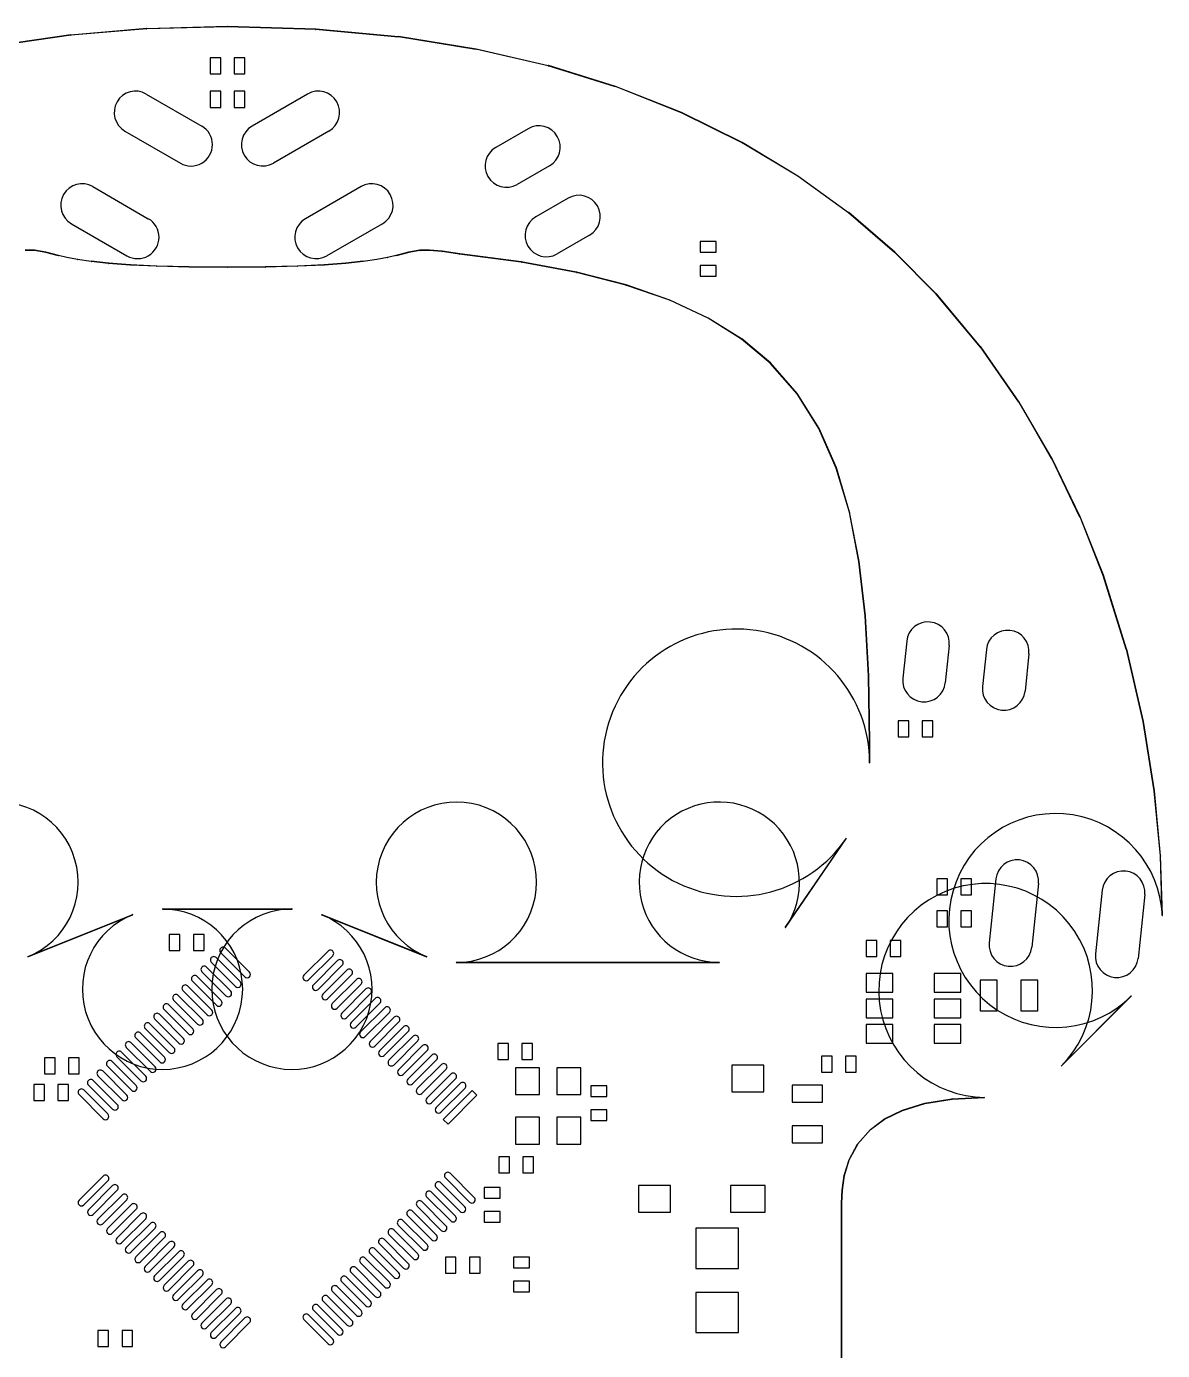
# Model space of a CAD drawing. Extents: x 69.6 to 139.6, y -158 to -61.
# Drawn here: x 97.07 to 139.59, y -110.55 to -61.02 of the extents above; entities that cross this region are included whole.
import ezdxf

# ---------------------------------------------------------------- set-up
doc = ezdxf.new("R2010")
doc.units = 0
doc.header["$MEASUREMENT"] = 0
doc.layers.add('BLACK', color=250, linetype='CONTINUOUS')

msp = doc.modelspace()

# ---------------------------------------------------------------- linework, layer by layer
at = {"layer": 'BLACK'}
for p, q in [((98.737, -61.3398), (96.065, -61.7249)), ((98.7384, -61.3497), (96.0664, -61.7348)), ((101.577, -61.1054), (98.7378, -61.3438)), ((101.578, -61.1153), (98.7386, -61.3537)), ((104.588, -61.0251), (101.577, -61.1091)), ((104.588, -61.035), (101.578, -61.1191)), ((107.898, -61.1247), (104.588, -61.0265)), ((107.898, -61.1347), (104.588, -61.0365)), ((110.999, -61.4201), (107.897, -61.1324)), ((111, -61.4101), (107.898, -61.1224)), ((113.9, -61.8703), (111, -61.4059)), ((113.898, -61.8801), (110.999, -61.4157)), ((116.603, -62.5014), (113.898, -61.877)), ((116.605, -62.4917), (113.901, -61.8673)), ((103.951, -62.2003), (103.951, -62.7997)), ((104.35, -62.2003), (103.951, -62.2003)), ((104.35, -62.7997), (104.35, -62.2003)), ((104.85, -62.2003), (104.85, -62.7997)), ((105.249, -62.2003), (104.85, -62.2003)), ((105.249, -62.7997), (105.249, -62.2003)), ((103.951, -62.7997), (104.35, -62.7997)), ((104.85, -62.7997), (105.249, -62.7997)), ((119.119, -63.278), (116.603, -62.4993)), ((119.122, -63.2684), (116.606, -62.4898)), ((121.588, -64.2535), (119.119, -63.2759)), ((121.592, -64.2442), (119.123, -63.2666)), ((101.557, -63.5508), (103.635, -64.7508)), ((103.951, -63.4503), (103.951, -64.0497)), ((104.35, -63.4503), (103.951, -63.4503)), ((104.35, -64.0497), (104.35, -63.4503)), ((104.85, -63.4503), (104.85, -64.0497)), ((105.249, -63.4503), (104.85, -63.4503)), ((105.249, -64.0497), (105.249, -63.4503)), ((107.595, -63.5508), (105.517, -64.7508)), ((103.951, -64.0497), (104.35, -64.0497)), ((104.85, -64.0497), (105.249, -64.0497)), ((123.86, -65.375), (121.588, -64.2524)), ((123.864, -65.366), (121.593, -64.2434)), ((115.849, -64.8474), (114.637, -65.5474)), ((100.757, -64.9364), (102.835, -66.1364)), ((108.395, -64.9364), (106.317, -66.1364)), ((125.946, -66.6196), (123.865, -65.3646)), ((125.941, -66.6282), (123.86, -65.3732)), ((116.649, -66.2331), (115.437, -66.9331)), ((127.839, -67.9988), (125.942, -66.6254)), ((127.845, -67.9907), (125.948, -66.6173)), ((99.557, -67.0149), (101.635, -68.2149)), ((109.595, -67.0149), (107.517, -68.2149)), ((117.349, -67.4455), (116.137, -68.1455)), ((129.564, -69.4726), (127.841, -67.9961)), ((129.57, -69.465), (127.848, -67.9885)), ((98.757, -68.4006), (100.835, -69.6006)), ((110.395, -68.4006), (108.317, -69.6006)), ((118.149, -68.8312), (116.937, -69.5312)), ((122.89, -69.071), (122.29, -69.071)), ((122.29, -69.071), (122.29, -69.4698)), ((122.89, -69.4698), (122.89, -69.071)), ((97.3756, -69.4018), (97.0238, -69.3988)), ((97.3757, -69.3918), (97.0239, -69.3888)), ((97.7975, -69.4729), (97.3749, -69.4014)), ((97.7992, -69.4631), (97.3765, -69.3916)), ((98.2689, -69.597), (97.7972, -69.4724)), ((98.2715, -69.5873), (97.7997, -69.4627)), ((98.5849, -69.6701), (98.2692, -69.5966)), ((98.5872, -69.6603), (98.2714, -69.5869)), ((98.9872, -69.7451), (98.5852, -69.6698)), ((98.9891, -69.7353), (98.587, -69.66)), ((99.5002, -69.8189), (98.9874, -69.745)), ((99.5016, -69.809), (98.9889, -69.7351)), ((100.149, -69.8879), (99.5004, -69.8186)), ((100.15, -69.8779), (99.5015, -69.8087)), ((109.675, -69.8087), (109.027, -69.8779)), ((109.676, -69.8186), (109.028, -69.8879)), ((110.188, -69.7351), (109.675, -69.809)), ((110.189, -69.745), (109.676, -69.8189)), ((110.589, -69.66), (110.187, -69.7353)), ((110.591, -69.6698), (110.189, -69.7451)), ((110.905, -69.5869), (110.589, -69.6603)), ((110.907, -69.5966), (110.592, -69.6701)), ((111.377, -69.4627), (110.905, -69.5873)), ((111.379, -69.4724), (110.908, -69.597)), ((111.8, -69.3916), (111.377, -69.4631)), ((111.802, -69.4014), (111.379, -69.4729)), ((112.153, -69.3888), (111.801, -69.3918)), ((112.153, -69.3988), (111.801, -69.4018)), ((112.628, -69.4418), (112.152, -69.3985)), ((112.629, -69.4318), (112.153, -69.3885)), ((113.286, -69.5386), (112.628, -69.4414)), ((113.288, -69.5287), (112.629, -69.4315)), ((115.592, -69.8405), (113.287, -69.537)), ((115.593, -69.8306), (113.288, -69.5271)), ((122.29, -69.4698), (122.89, -69.4698)), ((131.12, -71.0368), (129.565, -69.4705)), ((131.127, -71.0298), (129.572, -69.4635)), ((100.957, -69.9479), (100.149, -69.8871)), ((100.958, -69.9379), (100.15, -69.8771)), ((101.95, -69.9954), (100.957, -69.9468)), ((101.95, -69.9854), (100.958, -69.9368)), ((103.152, -70.016), (101.95, -69.9846)), ((103.152, -70.026), (101.95, -69.9945)), ((104.588, -70.0277), (103.152, -70.0152)), ((104.588, -70.0377), (103.152, -70.0252)), ((106.024, -70.0152), (104.588, -70.0277)), ((106.024, -70.0252), (104.588, -70.0377)), ((107.226, -69.9846), (106.024, -70.016)), ((107.226, -69.9945), (106.024, -70.026)), ((108.219, -69.9368), (107.226, -69.9854)), ((108.219, -69.9468), (107.227, -69.9954)), ((109.027, -69.8771), (108.219, -69.9379)), ((109.028, -69.8871), (108.22, -69.9479)), ((117.663, -70.2227), (115.592, -69.8388)), ((117.665, -70.2129), (115.594, -69.829)), ((119.511, -70.6966), (117.663, -70.2221)), ((119.513, -70.6869), (117.665, -70.2124)), ((122.89, -69.9702), (122.29, -69.9702)), ((122.29, -69.9702), (122.29, -70.369)), ((122.89, -70.369), (122.89, -69.9702)), ((121.148, -71.2659), (119.511, -70.6958)), ((121.151, -71.2565), (119.514, -70.6863)), ((122.29, -70.369), (122.89, -70.369)), ((122.585, -71.9387), (121.148, -71.2652)), ((122.59, -71.9296), (121.152, -71.2561)), ((132.778, -73.0145), (131.122, -71.0346)), ((132.785, -73.0081), (131.13, -71.0282)), ((123.835, -72.7209), (122.586, -71.9371)), ((123.841, -72.7125), (122.591, -71.9286)), ((124.91, -73.6179), (123.836, -72.7193)), ((124.917, -73.6102), (123.842, -72.7116)), ((134.219, -75.0777), (132.779, -73.0128)), ((134.228, -75.0719), (132.787, -73.0071)), ((125.914, -74.7622), (124.911, -73.6162)), ((125.922, -74.7556), (124.918, -73.6096)), ((126.732, -76.0665), (125.915, -74.7601)), ((126.74, -76.0612), (125.924, -74.7548)), ((135.455, -77.2055), (134.221, -75.0763)), ((135.464, -77.2004), (134.23, -75.0713)), ((127.38, -77.5403), (126.732, -76.0652)), ((127.389, -77.5362), (126.742, -76.0612)), ((136.501, -79.372), (135.458, -77.2037)), ((136.51, -79.3677), (135.467, -77.1993)), ((127.873, -79.1935), (127.38, -77.5396)), ((127.883, -79.1907), (127.39, -77.5367)), ((128.228, -81.0348), (127.873, -79.1929)), ((128.238, -81.0329), (127.883, -79.1911)), ((137.369, -81.5547), (136.504, -79.3704)), ((137.378, -81.5511), (136.513, -79.3667)), ((128.461, -83.073), (128.229, -81.0342)), ((128.471, -83.0718), (128.239, -81.0331)), ((138.238, -84.3182), (137.372, -81.5534)), ((138.248, -84.3152), (137.381, -81.5504)), ((128.589, -85.3171), (128.463, -83.0725)), ((128.599, -85.3165), (128.473, -83.072)), ((130.019, -84.0109), (129.872, -85.4033)), ((131.61, -84.1782), (131.463, -85.5705)), ((133.002, -84.3245), (132.856, -85.7169)), ((134.593, -84.4918), (134.447, -85.8841)), ((138.865, -87.021), (138.241, -84.317)), ((138.875, -87.0187), (138.251, -84.3147)), ((128.629, -87.7761), (128.591, -85.3168)), ((128.639, -87.776), (128.601, -85.3167)), ((129.701, -86.9903), (129.701, -87.5897)), ((130.1, -86.9903), (129.701, -86.9903)), ((130.1, -87.5897), (130.1, -86.9903)), ((130.6, -86.9903), (130.6, -87.5897)), ((130.999, -86.9903), (130.6, -86.9903)), ((130.999, -87.5897), (130.999, -86.9903)), ((139.283, -89.6133), (138.868, -87.0201)), ((139.293, -89.6118), (138.878, -87.0185)), ((129.701, -87.5897), (130.1, -87.5897)), ((130.6, -87.5897), (130.999, -87.5897)), ((128.629, -88.5614), (128.629, -87.7761)), ((128.639, -88.5614), (128.639, -87.7761)), ((139.511, -92.0479), (139.285, -89.6128)), ((139.521, -92.047), (139.295, -89.6119)), ((125.475, -94.7192), (127.762, -91.3794)), ((125.483, -94.7249), (127.77, -91.385)), ((139.583, -94.275), (139.513, -92.0474)), ((139.593, -94.2747), (139.523, -92.0471)), ((131.55, -92.9003), (131.151, -92.9003)), ((131.151, -92.9003), (131.151, -93.4997)), ((131.55, -93.4997), (131.55, -92.9003)), ((132.449, -92.9003), (132.05, -92.9003)), ((132.05, -92.9003), (132.05, -93.4997)), ((132.449, -93.4997), (132.449, -92.9003)), ((133.357, -92.9086), (133.106, -95.2955)), ((134.948, -93.0759), (134.697, -95.4627)), ((131.151, -93.4997), (131.55, -93.4997)), ((132.05, -93.4997), (132.449, -93.4997)), ((137.335, -93.3267), (137.084, -95.7136)), ((138.926, -93.494), (138.675, -95.8808)), ((102.166, -94.027), (107.011, -94.027)), ((102.166, -94.037), (107.011, -94.037)), ((97.1228, -95.8128), (101.05, -94.242)), ((97.1265, -95.822), (101.054, -94.2513)), ((108.123, -94.2513), (112.05, -95.822)), ((108.127, -94.242), (112.054, -95.8128)), ((131.55, -94.1003), (131.151, -94.1003)), ((131.151, -94.1003), (131.151, -94.6997)), ((131.55, -94.6997), (131.55, -94.1003)), ((132.449, -94.1003), (132.05, -94.1003)), ((132.05, -94.1003), (132.05, -94.6997)), ((132.449, -94.6997), (132.449, -94.1003)), ((102.82, -94.9803), (102.421, -94.9803)), ((102.421, -94.9803), (102.421, -95.5797)), ((102.82, -95.5797), (102.82, -94.9803)), ((103.719, -94.9803), (103.32, -94.9803)), ((103.32, -94.9803), (103.32, -95.5797)), ((103.719, -95.5797), (103.719, -94.9803)), ((131.151, -94.6997), (131.55, -94.6997)), ((132.05, -94.6997), (132.449, -94.6997)), ((105.424, -96.3962), (104.523, -95.4946)), ((128.9, -95.2103), (128.501, -95.2103)), ((128.501, -95.2103), (128.501, -95.8097)), ((128.9, -95.8097), (128.9, -95.2103)), ((129.799, -95.2103), (129.4, -95.2103)), ((129.4, -95.2103), (129.4, -95.8097)), ((129.799, -95.8097), (129.799, -95.2103)), ((102.421, -95.5797), (102.82, -95.5797)), ((103.32, -95.5797), (103.719, -95.5797)), ((104.894, -96.926), (103.993, -96.0244)), ((105.07, -96.75), (104.169, -95.8484)), ((105.248, -96.5722), (104.347, -95.6706)), ((107.459, -96.5094), (108.361, -95.6077)), ((107.635, -96.6854), (108.537, -95.7838)), ((107.813, -96.8632), (108.715, -95.9616)), ((113.166, -96.027), (123.004, -96.027)), ((113.166, -96.037), (123.004, -96.037)), ((128.501, -95.8097), (128.9, -95.8097)), ((129.4, -95.8097), (129.799, -95.8097)), ((104.363, -97.4577), (103.461, -96.5561)), ((104.541, -97.2799), (103.639, -96.3782)), ((104.717, -97.1039), (103.815, -96.2022)), ((107.989, -97.0392), (108.891, -96.1376)), ((108.167, -97.217), (109.068, -96.3154)), ((108.343, -97.393), (109.244, -96.4914)), ((129.5, -96.447), (128.5, -96.447)), ((128.5, -96.447), (128.5, -97.148)), ((129.5, -97.148), (129.5, -96.447)), ((132.04, -96.447), (131.04, -96.447)), ((131.04, -96.447), (131.04, -97.148)), ((132.04, -97.148), (132.04, -96.447)), ((104.009, -97.8115), (103.107, -96.9099)), ((104.187, -97.6337), (103.285, -96.7321)), ((108.521, -97.5708), (109.422, -96.6692)), ((108.697, -97.7468), (109.598, -96.8452)), ((108.874, -97.9246), (109.776, -97.023)), ((133.406, -96.6985), (132.771, -96.6985)), ((132.771, -96.6985), (132.771, -97.8415)), ((133.406, -97.8415), (133.406, -96.6985)), ((134.93, -96.6985), (134.295, -96.6985)), ((134.295, -96.6985), (134.295, -97.8415)), ((134.93, -97.8415), (134.93, -96.6985)), ((103.481, -98.3395), (102.579, -97.4379)), ((103.657, -98.1635), (102.755, -97.2619)), ((103.833, -97.9875), (102.931, -97.0859)), ((109.05, -98.1007), (109.952, -97.199)), ((109.226, -98.2767), (110.128, -97.3751)), ((109.402, -98.4527), (110.304, -97.5511)), ((128.5, -97.148), (129.5, -97.148)), ((129.5, -97.3995), (128.5, -97.3995)), ((128.5, -97.3995), (128.5, -98.1005)), ((129.5, -98.1005), (129.5, -97.3995)), ((131.04, -97.148), (132.04, -97.148)), ((132.04, -97.3995), (131.04, -97.3995)), ((131.04, -97.3995), (131.04, -98.1005)), ((132.04, -98.1005), (132.04, -97.3995)), ((135.798, -99.9057), (138.417, -97.2859)), ((135.805, -99.9127), (138.425, -97.293)), ((102.949, -98.8712), (102.048, -97.9696)), ((103.127, -98.6934), (102.225, -97.7917)), ((103.303, -98.5173), (102.401, -97.6157)), ((109.58, -98.6305), (110.482, -97.7289)), ((109.756, -98.8065), (110.658, -97.9049)), ((132.771, -97.8415), (133.406, -97.8415)), ((134.295, -97.8415), (134.93, -97.8415)), ((102.419, -99.401), (101.518, -98.4994)), ((102.595, -99.225), (101.694, -98.3234)), ((102.773, -99.0472), (101.872, -98.1456)), ((109.934, -98.9843), (110.836, -98.0827)), ((110.11, -99.1603), (111.012, -98.2587)), ((110.288, -99.3381), (111.189, -98.4365)), ((128.5, -98.1005), (129.5, -98.1005)), ((129.5, -98.352), (128.5, -98.352)), ((128.5, -98.352), (128.5, -99.053)), ((129.5, -99.053), (129.5, -98.352)), ((131.04, -98.1005), (132.04, -98.1005)), ((132.04, -98.352), (131.04, -98.352)), ((131.04, -98.352), (131.04, -99.053)), ((132.04, -99.053), (132.04, -98.352)), ((101.888, -99.9326), (100.986, -99.031)), ((102.066, -99.7548), (101.164, -98.8532)), ((102.242, -99.5788), (101.34, -98.6772)), ((110.464, -99.5142), (111.366, -98.6125)), ((110.642, -99.692), (111.543, -98.7903)), ((110.818, -99.868), (111.719, -98.9664)), ((101.536, -100.285), (100.634, -99.383)), ((101.712, -100.109), (100.81, -99.207)), ((110.996, -100.046), (111.897, -99.1442)), ((111.172, -100.222), (112.073, -99.3202)), ((111.348, -100.398), (112.249, -99.4962)), ((115.12, -99.0603), (114.721, -99.0603)), ((114.721, -99.0603), (114.721, -99.6597)), ((115.12, -99.6597), (115.12, -99.0603)), ((116.019, -99.0603), (115.62, -99.0603)), ((115.62, -99.0603), (115.62, -99.6597)), ((116.019, -99.6597), (116.019, -99.0603)), ((128.5, -99.053), (129.5, -99.053)), ((131.04, -99.053), (132.04, -99.053)), ((97.751, -99.6003), (97.751, -100.2)), ((98.1498, -99.6003), (97.751, -99.6003)), ((98.1498, -100.2), (98.1498, -99.6003)), ((98.6502, -99.6003), (98.6502, -100.2)), ((99.049, -99.6003), (98.6502, -99.6003)), ((99.049, -100.2), (99.049, -99.6003)), ((101.006, -100.814), (100.104, -99.9129)), ((101.182, -100.638), (100.28, -99.7369)), ((101.36, -100.461), (100.458, -99.5591)), ((111.524, -100.574), (112.425, -99.6722)), ((111.701, -100.752), (112.603, -99.85)), ((111.877, -100.928), (112.779, -100.026)), ((114.721, -99.6597), (115.12, -99.6597)), ((116.275, -99.9751), (115.376, -99.9751)), ((115.376, -99.9751), (115.376, -100.976)), ((115.62, -99.6597), (116.019, -99.6597)), ((116.275, -100.976), (116.275, -99.9751)), ((117.824, -99.9751), (116.925, -99.9751)), ((116.925, -99.9751), (116.925, -100.976)), ((117.824, -100.976), (117.824, -99.9751)), ((124.675, -99.875), (123.475, -99.875)), ((123.475, -99.875), (123.475, -100.875)), ((124.675, -100.875), (124.675, -99.875)), ((126.831, -99.5403), (126.831, -100.14)), ((127.23, -99.5403), (126.831, -99.5403)), ((127.23, -100.14), (127.23, -99.5403)), ((127.73, -99.5403), (127.73, -100.14)), ((128.129, -99.5403), (127.73, -99.5403)), ((128.129, -100.14), (128.129, -99.5403)), ((97.751, -100.2), (98.1498, -100.2)), ((98.6502, -100.2), (99.049, -100.2)), ((100.474, -101.346), (99.5726, -100.445)), ((100.652, -101.168), (99.7504, -100.267)), ((100.828, -100.992), (99.9265, -100.091)), ((112.055, -101.105), (112.957, -100.204)), ((112.231, -101.281), (113.133, -100.38)), ((126.831, -100.14), (127.23, -100.14)), ((127.73, -100.14), (128.129, -100.14)), ((97.351, -100.6), (97.351, -101.2)), ((97.7498, -100.6), (97.351, -100.6)), ((97.7498, -101.2), (97.7498, -100.6)), ((98.2502, -100.6), (98.2502, -101.2)), ((98.649, -100.6), (98.2502, -100.6)), ((98.649, -101.2), (98.649, -100.6)), ((99.9444, -101.876), (99.0428, -100.974)), ((100.12, -101.7), (99.2188, -100.798)), ((100.298, -101.522), (99.3966, -100.621)), ((112.409, -101.459), (113.311, -100.558)), ((112.585, -101.635), (113.487, -100.734)), ((113.752, -100.823), (112.675, -101.901)), ((112.851, -102.077), (113.928, -100.999)), ((113.928, -100.999), (113.752, -100.823)), ((115.376, -100.976), (116.275, -100.976)), ((116.925, -100.976), (117.824, -100.976)), ((118.8, -100.651), (118.2, -100.651)), ((118.2, -100.651), (118.2, -101.05)), ((118.8, -101.05), (118.8, -100.651)), ((123.475, -100.875), (124.675, -100.875)), ((126.872, -100.621), (125.729, -100.621)), ((125.729, -100.621), (125.729, -101.256)), ((126.872, -101.256), (126.872, -100.621)), ((97.351, -101.2), (97.7498, -101.2)), ((98.2502, -101.2), (98.649, -101.2)), ((118.2, -101.05), (118.8, -101.05)), ((125.729, -101.256), (126.872, -101.256)), ((129.859, -101.556), (130.695, -101.3)), ((129.862, -101.566), (130.698, -101.31)), ((130.696, -101.3), (131.713, -101.135)), ((130.697, -101.31), (131.715, -101.145)), ((131.714, -101.134), (132.931, -101.076)), ((131.714, -101.144), (132.932, -101.086)), ((112.675, -101.901), (112.851, -102.077)), ((116.275, -101.824), (115.376, -101.824)), ((115.376, -101.824), (115.376, -102.825)), ((116.275, -102.825), (116.275, -101.824)), ((117.824, -101.824), (116.925, -101.824)), ((116.925, -101.824), (116.925, -102.825)), ((117.824, -102.825), (117.824, -101.824)), ((118.8, -101.55), (118.2, -101.55)), ((118.2, -101.55), (118.2, -101.949)), ((118.2, -101.949), (118.8, -101.949)), ((118.8, -101.949), (118.8, -101.55)), ((128.661, -102.275), (129.186, -101.887)), ((128.667, -102.283), (129.192, -101.895)), ((129.187, -101.886), (129.859, -101.557)), ((129.191, -101.895), (129.863, -101.566)), ((126.872, -102.145), (125.729, -102.145)), ((125.729, -102.145), (125.729, -102.78)), ((126.872, -102.78), (126.872, -102.145)), ((128.175, -102.826), (128.66, -102.276)), ((128.182, -102.833), (128.668, -102.282)), ((115.376, -102.825), (116.275, -102.825)), ((116.925, -102.825), (117.824, -102.825)), ((125.729, -102.78), (126.872, -102.78)), ((127.861, -103.412), (128.174, -102.828)), ((127.87, -103.417), (128.183, -102.832)), ((115.15, -103.3), (114.751, -103.3)), ((114.751, -103.3), (114.751, -103.9)), ((115.15, -103.9), (115.15, -103.3)), ((116.049, -103.3), (115.65, -103.3)), ((115.65, -103.3), (115.65, -103.9)), ((116.049, -103.9), (116.049, -103.3)), ((127.682, -103.998), (127.861, -103.413)), ((127.692, -104), (127.87, -103.416)), ((113.835, -104.818), (112.933, -103.916)), ((114.751, -103.9), (115.15, -103.9)), ((115.65, -103.9), (116.049, -103.9)), ((99.0428, -104.926), (99.9444, -104.024)), ((99.2188, -105.102), (100.12, -104.2)), ((99.3966, -105.279), (100.298, -104.378)), ((113.305, -105.348), (112.404, -104.446)), ((113.481, -105.172), (112.58, -104.27)), ((113.659, -104.994), (112.757, -104.092)), ((114.8, -104.451), (114.2, -104.451)), ((114.2, -104.451), (114.2, -104.85)), ((114.8, -104.85), (114.8, -104.451)), ((121.175, -104.375), (119.975, -104.375)), ((119.975, -104.375), (119.975, -105.375)), ((121.175, -105.375), (121.175, -104.375)), ((124.725, -104.375), (123.425, -104.375)), ((123.425, -104.375), (123.425, -105.375)), ((124.725, -105.375), (124.725, -104.375)), ((127.602, -104.549), (127.682, -103.998)), ((127.612, -104.55), (127.692, -104)), ((99.5726, -105.455), (100.474, -104.554)), ((99.7504, -105.633), (100.652, -104.732)), ((99.9265, -105.809), (100.828, -104.908)), ((112.775, -105.878), (111.874, -104.976)), ((112.953, -105.7), (112.052, -104.798)), ((113.129, -105.524), (112.228, -104.622)), ((114.2, -104.85), (114.8, -104.85)), ((127.583, -105.032), (127.602, -104.549)), ((127.593, -105.032), (127.612, -104.55)), ((100.104, -105.987), (101.006, -105.086)), ((100.28, -106.163), (101.182, -105.262)), ((100.458, -106.341), (101.36, -105.439)), ((112.422, -106.231), (111.52, -105.33)), ((112.599, -106.054), (111.698, -105.152)), ((114.8, -105.35), (114.2, -105.35)), ((114.2, -105.35), (114.2, -105.749)), ((114.8, -105.749), (114.8, -105.35)), ((119.975, -105.375), (121.175, -105.375)), ((123.425, -105.375), (124.725, -105.375)), ((127.583, -145.032), (127.583, -105.032)), ((127.593, -145.032), (127.593, -105.032)), ((100.634, -106.517), (101.536, -105.615)), ((100.81, -106.693), (101.712, -105.791)), ((100.986, -106.869), (101.888, -105.967)), ((111.892, -106.761), (110.99, -105.86)), ((112.068, -106.585), (111.166, -105.684)), ((112.246, -106.407), (111.344, -105.506)), ((114.2, -105.749), (114.8, -105.749)), ((123.725, -105.975), (122.125, -105.975)), ((122.125, -105.975), (122.125, -107.475)), ((123.725, -107.475), (123.725, -105.975)), ((101.164, -107.047), (102.066, -106.145)), ((101.34, -107.223), (102.242, -106.321)), ((111.366, -107.287), (110.464, -106.386)), ((111.543, -107.11), (110.642, -106.208)), ((111.719, -106.934), (110.818, -106.032)), ((101.518, -107.401), (102.419, -106.499)), ((101.694, -107.577), (102.595, -106.675)), ((101.872, -107.754), (102.773, -106.853)), ((110.836, -107.817), (109.934, -106.916)), ((111.012, -107.641), (110.11, -106.74)), ((111.189, -107.463), (110.288, -106.562)), ((102.048, -107.93), (102.949, -107.029)), ((102.225, -108.108), (103.127, -107.207)), ((102.401, -108.284), (103.303, -107.383)), ((110.304, -108.349), (109.402, -107.447)), ((110.482, -108.171), (109.58, -107.27)), ((110.658, -107.995), (109.756, -107.093)), ((113.15, -107.05), (112.751, -107.05)), ((112.751, -107.05), (112.751, -107.65)), ((113.15, -107.65), (113.15, -107.05)), ((114.049, -107.05), (113.65, -107.05)), ((113.65, -107.05), (113.65, -107.65)), ((114.049, -107.65), (114.049, -107.05)), ((115.9, -107.051), (115.3, -107.051)), ((115.3, -107.051), (115.3, -107.45)), ((115.3, -107.45), (115.9, -107.45)), ((115.9, -107.45), (115.9, -107.051)), ((102.579, -108.462), (103.481, -107.56)), ((102.755, -108.638), (103.657, -107.736)), ((102.931, -108.814), (103.833, -107.912)), ((109.952, -108.701), (109.05, -107.799)), ((110.128, -108.525), (109.226, -107.623)), ((112.751, -107.65), (113.15, -107.65)), ((113.65, -107.65), (114.049, -107.65)), ((115.9, -107.95), (115.3, -107.95)), ((115.3, -107.95), (115.3, -108.349)), ((115.9, -108.349), (115.9, -107.95)), ((122.125, -107.475), (123.725, -107.475)), ((103.107, -108.99), (104.009, -108.089)), ((103.285, -109.168), (104.187, -108.266)), ((103.461, -109.344), (104.363, -108.442)), ((109.422, -109.231), (108.521, -108.329)), ((109.598, -109.055), (108.697, -108.153)), ((109.776, -108.877), (108.874, -107.975)), ((115.3, -108.349), (115.9, -108.349)), ((123.725, -108.375), (122.125, -108.375)), ((122.125, -108.375), (122.125, -109.875)), ((123.725, -109.875), (123.725, -108.375)), ((103.639, -109.522), (104.541, -108.62)), ((103.815, -109.698), (104.717, -108.796)), ((108.891, -109.762), (107.989, -108.861)), ((109.081, -109.597), (108.179, -108.696)), ((109.257, -109.421), (108.355, -108.52)), ((103.993, -109.876), (104.894, -108.974)), ((104.169, -110.052), (105.07, -109.15)), ((104.347, -110.229), (105.248, -109.328)), ((108.361, -110.292), (107.459, -109.391)), ((108.537, -110.116), (107.635, -109.215)), ((108.715, -109.938), (107.813, -109.037)), ((99.751, -109.8), (99.751, -110.4)), ((100.15, -109.8), (99.751, -109.8)), ((100.15, -110.4), (100.15, -109.8)), ((100.65, -109.8), (100.65, -110.4)), ((101.049, -109.8), (100.65, -109.8)), ((101.049, -110.4), (101.049, -109.8)), ((104.523, -110.405), (105.424, -109.504)), ((122.125, -109.875), (123.725, -109.875)), ((99.751, -110.4), (100.15, -110.4)), ((100.65, -110.4), (101.049, -110.4))]:
    msp.add_line(p, q, dxfattribs=at)
for centre, radius, start, end in [((98.7382, -61.3487), 0.005, 94.8, 274.8), ((98.7377, -61.3448), 0.005, -81.8, 98.2), ((101.577, -61.1141), 0.005, 91.6, 271.6), ((101.577, -61.1103), 0.005, -85.2, 94.8), ((104.588, -61.0315), 0.005, 448.3, 628.3), ((104.588, -61.03), 0.005, -88.4, 91.6), ((107.898, -61.1274), 0.005, 444.7, 624.7), ((107.898, -61.1297), 0.005, 268.3, 448.3), ((111, -61.4108), 0.005, 440.9, 620.9), ((110.999, -61.4151), 0.005, 264.7, 444.7), ((113.9, -61.8721), 0.005, 437, 617), ((113.899, -61.8752), 0.005, 260.9, 440.9), ((116.605, -62.4946), 0.005, 432.8, 612.8), ((116.604, -62.4966), 0.005, 257, 437), ((119.121, -63.2713), 0.005, 428.4, 608.4), ((119.12, -63.2732), 0.005, 252.8, 432.8), ((101.157, -64.2436), 0.8, 60, 240), ((107.995, -64.2436), 0.8, 300, 480), ((121.591, -64.2479), 0.005, 423.7, 603.7), ((121.59, -64.2489), 0.005, 248.4, 428.4), ((103.235, -65.4436), 0.8, 240, 420), ((105.917, -65.4436), 0.8, 480, 660), ((116.249, -65.5403), 0.8, 300, 480), ((123.863, -65.3689), 0.005, 418.9, 598.9), ((123.862, -65.3705), 0.005, 243.7, 423.7), ((115.037, -66.2403), 0.8, 480, 660), ((125.945, -66.6214), 0.005, 414.1, 594.1), ((125.943, -66.6239), 0.005, 238.9, 418.9), ((99.157, -67.7077), 0.8, 60, 240), ((109.995, -67.7077), 0.8, 300, 480), ((117.749, -68.1383), 0.8, 300, 480), ((101.235, -68.9077), 0.8, 240, 420), ((107.917, -68.9077), 0.8, 480, 660), ((116.537, -68.8383), 0.8, 480, 660), ((127.844, -67.9923), 0.005, 409.4, 589.4), ((127.842, -67.9948), 0.005, 234.1, 414.1), ((97.3757, -69.3965), 0.005, 440.4, 620.4), ((97.3757, -69.3968), 0.005, 269.5, 449.5), ((97.7984, -69.4675), 0.005, 435.2, 615.2), ((97.7984, -69.468), 0.005, 260.4, 440.4), ((98.2703, -69.5917), 0.005, 436.9, 616.9), ((98.2702, -69.5922), 0.005, 255.2, 435.2), ((98.5861, -69.6649), 0.005, 439.4, 619.4), ((98.5861, -69.6652), 0.005, 256.9, 436.9), ((98.9882, -69.7401), 0.005, 441.8, 621.8), ((98.9881, -69.7402), 0.005, 259.4, 439.4), ((99.501, -69.8136), 0.005, 443.9, 623.9), ((99.5009, -69.814), 0.005, 261.8, 441.8), ((109.676, -69.814), 0.005, 98.2, 278.2), ((109.676, -69.8136), 0.005, -83.9, 96.1), ((110.188, -69.7402), 0.005, 100.6, 280.6), ((110.188, -69.7401), 0.005, -81.8, 98.2), ((110.59, -69.6652), 0.005, 103.1, 283.1), ((110.59, -69.6649), 0.005, -79.4, 100.6), ((110.906, -69.5922), 0.005, 104.8, 284.8), ((110.906, -69.5917), 0.005, -76.9, 103.1), ((111.378, -69.468), 0.005, 99.6, 279.6), ((111.378, -69.4675), 0.005, -75.2, 104.8), ((111.801, -69.3968), 0.005, 90.5, 270.5), ((111.801, -69.3965), 0.005, -80.4, 99.6), ((112.153, -69.3935), 0.005, 444.8, 624.8), ((112.153, -69.3938), 0.005, -89.5, 90.5), ((112.629, -69.4364), 0.005, 441.6, 621.6), ((112.629, -69.4368), 0.005, 264.8, 444.8), ((113.287, -69.532), 0.005, 442.5, 622.5), ((113.287, -69.5336), 0.005, 261.6, 441.6), ((129.567, -69.4688), 0.005, 229.4, 409.4), ((129.569, -69.467), 0.005, 404.8, 584.8), ((100.149, -69.8821), 0.005, 445.7, 625.7), ((100.149, -69.8829), 0.005, 263.9, 443.9), ((100.957, -69.9418), 0.005, 447.2, 627.2), ((100.957, -69.9429), 0.005, 265.7, 445.7), ((101.95, -69.9895), 0.005, 448.5, 628.5), ((101.95, -69.9904), 0.005, 267.2, 447.2), ((103.152, -70.0202), 0.005, 449.5, 629.5), ((103.152, -70.021), 0.005, 268.5, 448.5), ((104.588, -70.0327), 0.005, 90.5, 270.5), ((104.588, -70.0327), 0.005, 269.5, 449.5), ((106.024, -70.021), 0.005, 91.5, 271.5), ((106.024, -70.0202), 0.005, -89.5, 90.5), ((107.226, -69.9904), 0.005, 92.8, 272.8), ((107.226, -69.9895), 0.005, -88.5, 91.5), ((108.219, -69.9429), 0.005, 94.3, 274.3), ((108.219, -69.9418), 0.005, -87.2, 92.8), ((109.027, -69.8829), 0.005, 96.1, 276.1), ((109.027, -69.8821), 0.005, -85.7, 94.3), ((115.593, -69.8339), 0.005, 439.5, 619.5), ((115.593, -69.8355), 0.005, 262.5, 442.5), ((117.664, -70.2172), 0.005, 435.6, 615.6), ((117.664, -70.2178), 0.005, 259.5, 439.5), ((119.512, -70.6911), 0.005, 430.8, 610.8), ((119.512, -70.6917), 0.005, 255.6, 435.6), ((121.15, -71.2606), 0.005, 424.9, 604.9), ((121.149, -71.2612), 0.005, 250.8, 430.8), ((131.124, -71.0333), 0.005, 224.8, 404.8), ((131.126, -71.0314), 0.005, 399.9, 579.9), ((122.588, -71.9328), 0.005, 417.9, 597.9), ((122.588, -71.9342), 0.005, 244.9, 424.9), ((123.839, -72.7155), 0.005, 410.1, 590.1), ((123.838, -72.7167), 0.005, 237.9, 417.9), ((132.781, -73.0113), 0.005, 219.9, 399.9), ((132.783, -73.01), 0.005, 394.9, 574.9), ((124.913, -73.614), 0.005, 230.1, 410.1), ((124.915, -73.6129), 0.005, 401.2, 581.2), ((125.918, -74.7589), 0.005, 221.2, 401.2), ((125.92, -74.7575), 0.005, 392, 572), ((134.224, -75.0748), 0.005, 214.9, 394.9), ((134.225, -75.0738), 0.005, 390.1, 570.1), ((126.736, -76.0638), 0.005, 212, 392), ((126.737, -76.0632), 0.005, 383.7, 563.7), ((135.459, -77.203), 0.005, 210.1, 390.1), ((135.462, -77.2015), 0.005, 385.7, 565.7), ((127.385, -77.5382), 0.005, 376.6, 556.6), ((127.385, -77.5383), 0.005, 203.7, 383.7), ((127.878, -79.192), 0.005, 370.9, 550.9), ((127.878, -79.1921), 0.005, 196.6, 376.6), ((136.506, -79.3698), 0.005, 205.7, 385.7), ((136.509, -79.3685), 0.005, 381.6, 561.6), ((128.233, -81.0338), 0.005, 190.9, 370.9), ((128.234, -81.0337), 0.005, 366.5, 546.5), ((137.374, -81.5529), 0.005, 201.6, 381.6), ((137.376, -81.5519), 0.005, 377.4, 557.4), ((128.466, -83.0724), 0.005, 186.5, 366.5), ((128.468, -83.0722), 0.005, 363.2, 543.2), ((123.634, -88.5614), 5.0001, 0, -34.3), ((130.814, -84.0946), 0.8, 354, 534), ((133.798, -84.4081), 0.8, 354, 534), ((138.243, -84.3167), 0.005, 197.4, 377.4), ((138.246, -84.3158), 0.005, 373, 553), ((128.594, -85.3168), 0.005, 183.2, 363.2), ((128.596, -85.3167), 0.005, 360.9, 540.9), ((130.668, -85.4869), 0.8, 534, 714), ((133.651, -85.8005), 0.8, 534, 714), ((138.87, -87.0198), 0.005, 193, 373), ((138.873, -87.0193), 0.005, 369.1, 549.1), ((128.634, -87.7761), 0.005, 360, 540), ((128.634, -87.7761), 0.005, 180.9, 360.9), ((128.634, -88.5614), 0.005, 180, 360), ((139.288, -89.6126), 0.005, 189.1, 369.1), ((139.29, -89.6124), 0.005, 365.3, 545.3), ((96.0105, -93.0319), 3.0001, -68.3, -90), ((113.166, -93.0319), 3.0001, -90.1, -111.8), ((123.004, -93.032), 3, -34.4, -90), ((135.593, -94.461), 4, 2.6, -45), ((127.766, -91.3822), 0.005, 325.6, 505.6), ((139.516, -92.0474), 0.005, 185.3, 365.3), ((139.518, -92.0472), 0.005, 361.8, 541.8), ((134.152, -92.9922), 0.8, 354, 534), ((132.973, -97.0807), 4.0001, -45.1, -90.6), ((138.13, -93.4104), 0.8, 354, 534), ((102.166, -97.0321), 3.0001, 111.7, 90), ((102.166, -94.032), 0.005, 90, 270), ((107.01, -97.0321), 3.0001, 89.9, 68.2), ((107.011, -94.032), 0.005, 270, 450), ((101.052, -94.2466), 0.005, 291.8, 471.8), ((108.125, -94.2466), 0.005, 68.2, 248.2), ((139.588, -94.2748), 0.005, 181.8, 361.8), ((125.479, -94.722), 0.005, 145.6, 325.6), ((104.435, -95.5826), 0.1245, 405, 585), ((108.449, -95.6957), 0.1245, 315, 495), ((133.902, -95.3791), 0.8, 534, 714), ((97.1247, -95.8174), 0.005, 111.8, 291.8), ((104.081, -95.9364), 0.1245, 405, 585), ((108.803, -96.0496), 0.1245, 315, 495), ((112.052, -95.8174), 0.005, 248.2, 428.2), ((113.166, -96.032), 0.005, 90, 270), ((123.004, -96.032), 0.005, 270, 450), ((137.88, -95.7972), 0.8, 534, 714), ((103.373, -96.6441), 0.1245, 405, 585), ((103.727, -96.2902), 0.1245, 405, 585), ((105.336, -96.4842), 0.1245, 225, 405), ((107.547, -96.5974), 0.1245, 135, 315), ((109.156, -96.4034), 0.1245, 315, 495), ((103.019, -96.9979), 0.1245, 405, 585), ((104.982, -96.838), 0.1245, 225, 405), ((107.901, -96.9512), 0.1245, 135, 315), ((109.51, -96.7572), 0.1245, 315, 495), ((109.864, -97.111), 0.1245, 315, 495), ((102.667, -97.3499), 0.1245, 405, 585), ((104.275, -97.5457), 0.1245, 225, 405), ((104.629, -97.1919), 0.1245, 225, 405), ((108.255, -97.305), 0.1245, 135, 315), ((110.216, -97.4631), 0.1245, 315, 495), ((138.421, -97.2895), 0.005, 315, 495), ((101.96, -98.0576), 0.1245, 405, 585), ((102.313, -97.7037), 0.1245, 405, 585), ((103.921, -97.8995), 0.1245, 225, 405), ((108.609, -97.6588), 0.1245, 135, 315), ((108.962, -98.0127), 0.1245, 135, 315), ((110.57, -97.8169), 0.1245, 315, 495), ((110.924, -98.1707), 0.1245, 315, 495), ((101.606, -98.4114), 0.1245, 405, 585), ((103.215, -98.6054), 0.1245, 225, 405), ((103.569, -98.2515), 0.1245, 225, 405), ((109.314, -98.3647), 0.1245, 135, 315), ((111.277, -98.5245), 0.1245, 315, 495), ((100.898, -99.119), 0.1245, 405, 585), ((101.252, -98.7652), 0.1245, 405, 585), ((102.861, -98.9592), 0.1245, 225, 405), ((109.668, -98.7185), 0.1245, 135, 315), ((110.022, -99.0723), 0.1245, 135, 315), ((111.631, -98.8784), 0.1245, 315, 495), ((100.546, -99.471), 0.1245, 405, 585), ((102.507, -99.313), 0.1245, 225, 405), ((110.376, -99.4261), 0.1245, 135, 315), ((111.985, -99.2322), 0.1245, 315, 495), ((112.337, -99.5842), 0.1245, 315, 495), ((100.192, -99.8249), 0.1245, 405, 585), ((101.8, -100.021), 0.1245, 225, 405), ((102.154, -99.6668), 0.1245, 225, 405), ((110.73, -99.78), 0.1245, 135, 315), ((112.691, -99.938), 0.1245, 315, 495), ((135.801, -99.9092), 0.005, 135, 315), ((99.4846, -100.533), 0.1245, 405, 585), ((99.8384, -100.179), 0.1245, 405, 585), ((101.448, -100.373), 0.1245, 225, 405), ((111.084, -100.134), 0.1245, 135, 315), ((111.436, -100.486), 0.1245, 135, 315), ((113.045, -100.292), 0.1245, 315, 495), ((113.399, -100.646), 0.1245, 315, 495), ((99.1308, -100.886), 0.1245, 405, 585), ((100.74, -101.08), 0.1245, 225, 405), ((101.094, -100.726), 0.1245, 225, 405), ((111.789, -100.84), 0.1245, 135, 315), ((100.386, -101.434), 0.1245, 225, 405), ((112.143, -101.193), 0.1245, 135, 315), ((112.497, -101.547), 0.1245, 135, 315), ((130.696, -101.305), 0.005, 99.2, 279.2), ((130.696, -101.305), 0.005, 287, 467), ((131.714, -101.139), 0.005, 92.7, 272.7), ((131.714, -101.14), 0.005, 279.2, 459.2), ((132.931, -101.081), 0.005, 272.7, 452.7), ((100.032, -101.788), 0.1245, 225, 405), ((129.189, -101.891), 0.005, 116.1, 296.1), ((129.189, -101.891), 0.005, 306.4, 486.4), ((129.861, -101.561), 0.005, 107, 287), ((129.861, -101.561), 0.005, 296.1, 476.1), ((128.664, -102.279), 0.005, 126.4, 306.4), ((128.664, -102.279), 0.005, 318.6, 498.6), ((128.179, -102.83), 0.005, 138.6, 318.6), ((128.179, -102.83), 0.005, 331.8, 511.8), ((127.865, -103.415), 0.005, 151.8, 331.8), ((127.866, -103.415), 0.005, 343, 523), ((100.032, -104.112), 0.1245, 315, 495), ((112.845, -104.004), 0.1245, 405, 585), ((127.687, -103.999), 0.005, 351.7, 531.7), ((100.386, -104.466), 0.1245, 315, 495), ((112.492, -104.358), 0.1245, 405, 585), ((127.687, -103.999), 0.005, 163, 343), ((99.1308, -105.014), 0.1245, 135, 315), ((100.74, -104.82), 0.1245, 315, 495), ((111.786, -105.064), 0.1245, 405, 585), ((112.14, -104.71), 0.1245, 405, 585), ((113.747, -104.906), 0.1245, 225, 405), ((127.607, -104.549), 0.005, 357.7, 537.7), ((127.607, -104.549), 0.005, 171.7, 351.7), ((99.4846, -105.367), 0.1245, 135, 315), ((101.094, -105.174), 0.1245, 315, 495), ((101.448, -105.527), 0.1245, 315, 495), ((111.432, -105.418), 0.1245, 405, 585), ((113.393, -105.26), 0.1245, 225, 405), ((127.588, -105.032), 0.005, 360, 540), ((127.588, -105.032), 0.005, 177.7, 357.7), ((99.8384, -105.721), 0.1245, 135, 315), ((101.8, -105.879), 0.1245, 315, 495), ((111.078, -105.772), 0.1245, 405, 585), ((112.687, -105.966), 0.1245, 225, 405), ((113.041, -105.612), 0.1245, 225, 405), ((100.192, -106.075), 0.1245, 135, 315), ((100.546, -106.429), 0.1245, 135, 315), ((102.154, -106.233), 0.1245, 315, 495), ((102.507, -106.587), 0.1245, 315, 495), ((110.376, -106.474), 0.1245, 405, 585), ((110.73, -106.12), 0.1245, 405, 585), ((112.334, -106.319), 0.1245, 225, 405), ((100.898, -106.781), 0.1245, 135, 315), ((102.861, -106.941), 0.1245, 315, 495), ((110.022, -106.828), 0.1245, 405, 585), ((111.631, -107.022), 0.1245, 225, 405), ((111.98, -106.673), 0.1245, 225, 405), ((101.252, -107.135), 0.1245, 135, 315), ((101.606, -107.489), 0.1245, 135, 315), ((103.215, -107.295), 0.1245, 315, 495), ((109.314, -107.535), 0.1245, 405, 585), ((109.668, -107.181), 0.1245, 405, 585), ((111.277, -107.375), 0.1245, 225, 405), ((101.96, -107.842), 0.1245, 135, 315), ((103.569, -107.648), 0.1245, 315, 495), ((103.921, -108), 0.1245, 315, 495), ((108.962, -107.887), 0.1245, 405, 585), ((110.924, -107.729), 0.1245, 225, 405), ((102.313, -108.196), 0.1245, 135, 315), ((104.275, -108.354), 0.1245, 315, 495), ((108.609, -108.241), 0.1245, 405, 585), ((110.216, -108.437), 0.1245, 225, 405), ((110.57, -108.083), 0.1245, 225, 405), ((102.667, -108.55), 0.1245, 135, 315), ((103.019, -108.902), 0.1245, 135, 315), ((104.629, -108.708), 0.1245, 315, 495), ((104.982, -109.062), 0.1245, 315, 495), ((107.901, -108.949), 0.1245, 405, 585), ((108.267, -108.608), 0.1245, 405, 585), ((109.864, -108.789), 0.1245, 225, 405), ((103.373, -109.256), 0.1245, 135, 315), ((105.336, -109.416), 0.1245, 315, 495), ((107.547, -109.303), 0.1245, 405, 585), ((109.169, -109.509), 0.1245, 225, 405), ((109.51, -109.143), 0.1245, 225, 405), ((103.727, -109.61), 0.1245, 135, 315), ((104.081, -109.964), 0.1245, 135, 315), ((108.803, -109.85), 0.1245, 225, 405), ((104.435, -110.317), 0.1245, 135, 315), ((108.449, -110.204), 0.1245, 225, 405)]:
    msp.add_arc(centre, radius, start, end, dxfattribs=at)

doc.saveas('drawing.dxf')
